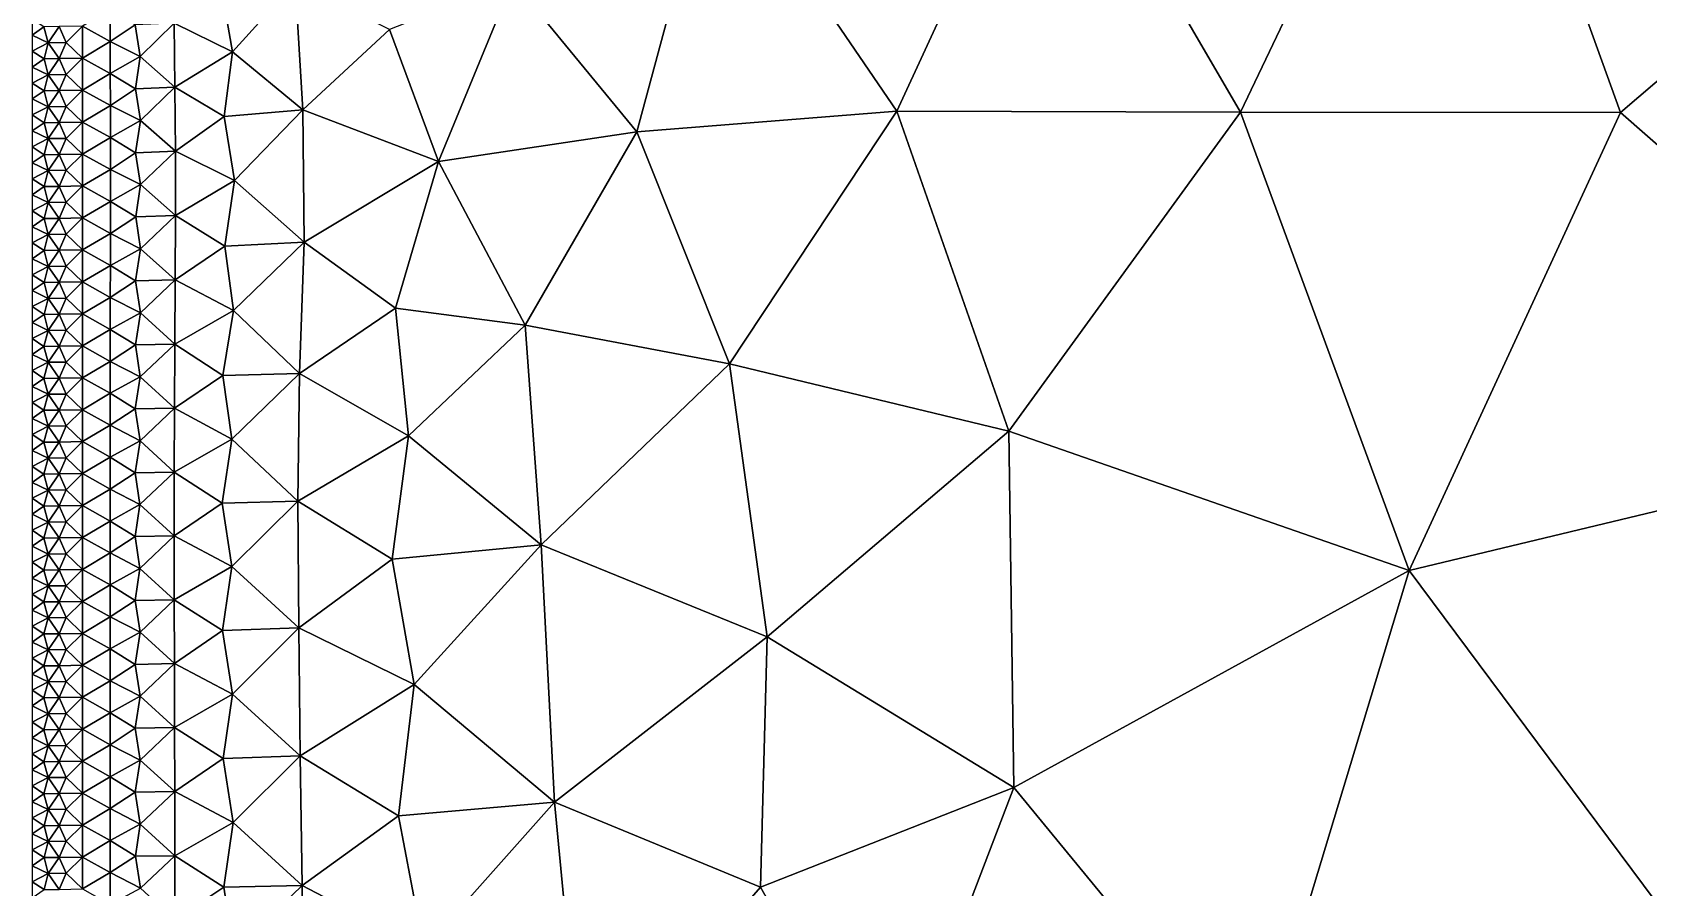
# Model space of a CAD drawing. Header units: metres. Extents: x 2 to 72, y -280 to 0.
# Drawn here: x 2 to 22.26, y -106.54 to -95.82 of the extents above; entities that cross this region are included whole.
import ezdxf

# ---------------------------------------------------------------- set-up
doc = ezdxf.new("R2010")
doc.units = ezdxf.units.M

msp = doc.modelspace()

# ---------------------------------------------------------------- linework, layer by layer
at = {"layer": 'layer', "color": 0}
for points in [[(17.1464, -96.8193), (19.8572, -91.1436), (14.7396, -92.6864)], [(21.9094, -96.8227), (19.8572, -91.1436), (17.1464, -96.8193)], [(21.9094, -96.8227), (26.7903, -92.6488), (19.8572, -91.1436)], [(12.8382, -96.8062), (14.7396, -92.6864), (10.5516, -93.4578)], [(17.1464, -96.8193), (14.7396, -92.6864), (12.8382, -96.8062)], [(26.4795, -100.83), (26.7903, -92.6488), (21.9094, -96.8227)], [(9.57932, -97.0648), (10.5516, -93.4578), (8.02341, -95.1718)], [(12.8382, -96.8062), (10.5516, -93.4578), (9.57932, -97.0648)], [(4.36933, -95.2736), (4.50737, -96.061), (5.29365, -95.1954)], [(5.29365, -95.1954), (4.50737, -96.061), (5.39177, -96.7893)], [(5.29365, -95.1954), (5.39177, -96.7893), (6.47547, -95.7841)], [(6.47547, -95.7841), (7.08974, -97.4376), (8.02341, -95.1718)], [(8.02341, -95.1718), (7.08974, -97.4376), (9.57932, -97.0648)], [(4.36933, -95.2736), (3.77857, -95.7046), (4.50737, -96.061)], [(2.97522, -95.5327), (2.62743, -95.741), (2.97626, -95.9329)], [(2.97522, -95.5327), (2.97626, -95.9329), (3.28946, -95.7242)], [(2, -95.6525), (2, -95.8527), (2.14632, -95.7503)], [(2.14632, -95.7503), (2, -95.8527), (2.19839, -95.9495)], [(2.14632, -95.7503), (2.19839, -95.9495), (2.33605, -95.747)], [(2.33605, -95.747), (2.19839, -95.9495), (2.42458, -95.9455)], [(2.33605, -95.747), (2.42458, -95.9455), (2.62743, -95.741)], [(2.62743, -95.741), (2.42458, -95.9455), (2.62784, -96.1413)], [(2.62743, -95.741), (2.62784, -96.1413), (2.97626, -95.9329)], [(3.28946, -95.7242), (2.97626, -95.9329), (3.35249, -96.122)], [(3.28946, -95.7242), (3.35249, -96.122), (3.77857, -95.7046)], [(3.77857, -95.7046), (3.35249, -96.122), (3.78682, -96.5053)], [(3.77857, -95.7046), (3.78682, -96.5053), (4.50737, -96.061)], [(6.47547, -95.7841), (5.39177, -96.7893), (7.08974, -97.4376)], [(2, -95.8527), (2, -96.0528), (2.19839, -95.9495)], [(2.19839, -95.9495), (2, -96.0528), (2.14637, -96.1506)], [(2.19839, -95.9495), (2.14637, -96.1506), (2.3362, -96.1473)], [(2.19839, -95.9495), (2.3362, -96.1473), (2.42458, -95.9455)], [(2.42458, -95.9455), (2.3362, -96.1473), (2.62784, -96.1413)], [(2.97626, -95.9329), (2.62784, -96.1413), (2.97717, -96.3333)], [(2.97626, -95.9329), (2.97717, -96.3333), (3.35249, -96.122)], [(2, -96.0528), (2, -96.253), (2.14637, -96.1506)], [(2.14637, -96.1506), (2, -96.253), (2.19847, -96.3498)], [(2.14637, -96.1506), (2.19847, -96.3498), (2.3362, -96.1473)], [(2.3362, -96.1473), (2.19847, -96.3498), (2.42476, -96.3459)], [(2.3362, -96.1473), (2.42476, -96.3459), (2.62784, -96.1413)], [(2.62784, -96.1413), (2.42476, -96.3459), (2.6282, -96.5417)], [(2.62784, -96.1413), (2.6282, -96.5417), (2.97717, -96.3333)], [(3.35249, -96.122), (2.97717, -96.3333), (3.29292, -96.5251)], [(3.35249, -96.122), (3.29292, -96.5251), (3.78682, -96.5053)], [(4.50737, -96.061), (3.78682, -96.5053), (4.40608, -96.8737)], [(4.50737, -96.061), (4.40608, -96.8737), (5.39177, -96.7893)], [(2, -96.253), (2, -96.4532), (2.19847, -96.3498)], [(2.19847, -96.3498), (2, -96.4532), (2.14642, -96.5509)], [(2.19847, -96.3498), (2.14642, -96.5509), (2.33633, -96.5477)], [(2.19847, -96.3498), (2.33633, -96.5477), (2.42476, -96.3459)], [(2.42476, -96.3459), (2.33633, -96.5477), (2.6282, -96.5417)], [(2.97717, -96.3333), (2.6282, -96.5417), (2.97801, -96.7339)], [(2.97717, -96.3333), (2.97801, -96.7339), (3.29292, -96.5251)], [(2, -96.4532), (2, -96.6533), (2.14642, -96.5509)], [(2.14642, -96.5509), (2, -96.6533), (2.19853, -96.7502)], [(2.14642, -96.5509), (2.19853, -96.7502), (2.33633, -96.5477)], [(2.33633, -96.5477), (2.19853, -96.7502), (2.42492, -96.7463)], [(2.33633, -96.5477), (2.42492, -96.7463), (2.6282, -96.5417)], [(2.6282, -96.5417), (2.42492, -96.7463), (2.62849, -96.9422)], [(2.6282, -96.5417), (2.62849, -96.9422), (2.97801, -96.7339)], [(3.29292, -96.5251), (2.97801, -96.7339), (3.35602, -96.9236)], [(3.29292, -96.5251), (3.35602, -96.9236), (3.78682, -96.5053)], [(3.78682, -96.5053), (3.35602, -96.9236), (3.79281, -97.3092)], [(3.78682, -96.5053), (3.79281, -97.3092), (4.40608, -96.8737)], [(2, -96.6533), (2, -96.8535), (2.19853, -96.7502)], [(2.19853, -96.7502), (2, -96.8535), (2.14645, -96.9513)], [(2.19853, -96.7502), (2.14645, -96.9513), (2.33643, -96.9481)], [(2.19853, -96.7502), (2.33643, -96.9481), (2.42492, -96.7463)], [(2.42492, -96.7463), (2.33643, -96.9481), (2.62849, -96.9422)], [(2.97801, -96.7339), (2.62849, -96.9422), (2.97858, -97.1347)], [(2.97801, -96.7339), (2.97858, -97.1347), (3.35602, -96.9236)], [(4.40608, -96.8737), (4.53615, -97.6756), (5.39177, -96.7893)], [(5.39177, -96.7893), (4.53615, -97.6756), (5.40944, -98.4457)], [(5.39177, -96.7893), (5.40944, -98.4457), (7.08974, -97.4376)], [(10.7375, -99.9728), (12.8382, -96.8062), (9.57932, -97.0648)], [(14.2395, -100.817), (12.8382, -96.8062), (10.7375, -99.9728)], [(14.2395, -100.817), (17.1464, -96.8193), (12.8382, -96.8062)], [(19.2592, -102.561), (17.1464, -96.8193), (14.2395, -100.817)], [(19.2592, -102.561), (21.9094, -96.8227), (17.1464, -96.8193)], [(26.4795, -100.83), (21.9094, -96.8227), (19.2592, -102.561)], [(2, -96.8535), (2, -97.0536), (2.14645, -96.9513)], [(2.14645, -96.9513), (2, -97.0536), (2.19858, -97.1506)], [(2, -97.0536), (2, -97.2538), (2.19858, -97.1506)], [(2.14645, -96.9513), (2.19858, -97.1506), (2.33643, -96.9481)], [(2.33643, -96.9481), (2.19858, -97.1506), (2.42503, -97.1467)], [(2.33643, -96.9481), (2.42503, -97.1467), (2.62849, -96.9422)], [(2.62849, -96.9422), (2.42503, -97.1467), (2.62866, -97.3428)], [(2.62849, -96.9422), (2.62866, -97.3428), (2.97858, -97.1347)], [(3.35602, -96.9236), (2.97858, -97.1347), (3.29522, -97.3273)], [(3.35602, -96.9236), (3.29522, -97.3273), (3.79281, -97.3092)], [(4.40608, -96.8737), (3.79281, -97.3092), (4.53615, -97.6756)], [(2.19858, -97.1506), (2, -97.2538), (2.14647, -97.3516)], [(2, -97.2538), (2, -97.454), (2.14647, -97.3516)], [(2.19858, -97.1506), (2.14647, -97.3516), (2.33649, -97.3485)], [(2.19858, -97.1506), (2.33649, -97.3485), (2.42503, -97.1467)], [(2.42503, -97.1467), (2.33649, -97.3485), (2.62866, -97.3428)], [(2.97858, -97.1347), (2.62866, -97.3428), (2.97892, -97.5356)], [(2.97858, -97.1347), (2.97892, -97.5356), (3.29522, -97.3273)], [(7.08974, -97.4376), (8.17767, -99.4869), (9.57932, -97.0648)], [(10.7375, -99.9728), (9.57932, -97.0648), (8.17767, -99.4869)], [(2.14647, -97.3516), (2, -97.454), (2.1986, -97.5509)], [(2, -97.454), (2, -97.6541), (2.1986, -97.5509)], [(2.14647, -97.3516), (2.1986, -97.5509), (2.33649, -97.3485)], [(2.33649, -97.3485), (2.1986, -97.5509), (2.42507, -97.5471)], [(2.33649, -97.3485), (2.42507, -97.5471), (2.62866, -97.3428)], [(2.62866, -97.3428), (2.42507, -97.5471), (2.62871, -97.7433)], [(2.62866, -97.3428), (2.62871, -97.7433), (2.97892, -97.5356)], [(3.29522, -97.3273), (2.97892, -97.5356), (3.35763, -97.7265)], [(3.29522, -97.3273), (3.35763, -97.7265), (3.79281, -97.3092)], [(3.79281, -97.3092), (3.35763, -97.7265), (3.794, -98.115)], [(3.79281, -97.3092), (3.794, -98.115), (4.53615, -97.6756)], [(7.08974, -97.4376), (5.40944, -98.4457), (6.55097, -99.2759)], [(7.08974, -97.4376), (6.55097, -99.2759), (8.17767, -99.4869)], [(2.1986, -97.5509), (2, -97.6541), (2.14647, -97.752)], [(2, -97.6541), (2, -97.8543), (2.14647, -97.752)], [(2.1986, -97.5509), (2.14647, -97.752), (2.3365, -97.7489)], [(2.1986, -97.5509), (2.3365, -97.7489), (2.42507, -97.5471)], [(2.42507, -97.5471), (2.3365, -97.7489), (2.62871, -97.7433)], [(2.97892, -97.5356), (2.62871, -97.7433), (2.97893, -97.9365)], [(2.97892, -97.5356), (2.97893, -97.9365), (3.35763, -97.7265)], [(2.14647, -97.752), (2, -97.8543), (2.19859, -97.9513)], [(2, -97.8543), (2, -98.0544), (2.19859, -97.9513)], [(2.14647, -97.752), (2.19859, -97.9513), (2.3365, -97.7489)], [(2.3365, -97.7489), (2.19859, -97.9513), (2.42506, -97.9476)], [(2.3365, -97.7489), (2.42506, -97.9476), (2.62871, -97.7433)], [(2.62871, -97.7433), (2.42506, -97.9476), (2.62864, -98.1439)], [(2.62871, -97.7433), (2.62864, -98.1439), (2.97893, -97.9365)], [(3.35763, -97.7265), (2.97893, -97.9365), (3.29546, -98.1301)], [(3.35763, -97.7265), (3.29546, -98.1301), (3.794, -98.115)], [(4.53615, -97.6756), (3.794, -98.115), (4.41267, -98.4969)], [(4.53615, -97.6756), (4.41267, -98.4969), (5.40944, -98.4457)], [(2.19859, -97.9513), (2, -98.0544), (2.14646, -98.1523)], [(2, -98.0544), (2, -98.2546), (2.14646, -98.1523)], [(2.19859, -97.9513), (2.14646, -98.1523), (2.33647, -98.1493)], [(2.19859, -97.9513), (2.33647, -98.1493), (2.42506, -97.9476)], [(2.42506, -97.9476), (2.33647, -98.1493), (2.62864, -98.1439)], [(2.97893, -97.9365), (2.62864, -98.1439), (2.97869, -98.3375)], [(2.97893, -97.9365), (2.97869, -98.3375), (3.29546, -98.1301)], [(2.14646, -98.1523), (2, -98.2546), (2.19856, -98.3517)], [(2, -98.2546), (2, -98.4548), (2.19856, -98.3517)], [(2.14646, -98.1523), (2.19856, -98.3517), (2.33647, -98.1493)], [(2.33647, -98.1493), (2.19856, -98.3517), (2.425, -98.348)], [(2.33647, -98.1493), (2.425, -98.348), (2.62864, -98.1439)], [(2.62864, -98.1439), (2.425, -98.348), (2.62847, -98.5445)], [(2.62864, -98.1439), (2.62847, -98.5445), (2.97869, -98.3375)], [(3.29546, -98.1301), (2.97869, -98.3375), (3.3569, -98.5299)], [(3.29546, -98.1301), (3.3569, -98.5299), (3.794, -98.115)], [(3.794, -98.115), (3.3569, -98.5299), (3.79093, -98.9213)], [(3.794, -98.115), (3.79093, -98.9213), (4.41267, -98.4969)], [(2.19856, -98.3517), (2, -98.4548), (2.14643, -98.5527)], [(2, -98.4548), (2, -98.6549), (2.14643, -98.5527)], [(2.19856, -98.3517), (2.14643, -98.5527), (2.3364, -98.5497)], [(2.19856, -98.3517), (2.3364, -98.5497), (2.425, -98.348)], [(2.425, -98.348), (2.3364, -98.5497), (2.62847, -98.5445)], [(2.97869, -98.3375), (2.62847, -98.5445), (2.97824, -98.7384)], [(2.97869, -98.3375), (2.97824, -98.7384), (3.3569, -98.5299)], [(4.41267, -98.4969), (4.52389, -99.303), (5.40944, -98.4457)], [(5.40944, -98.4457), (4.52389, -99.303), (5.34729, -100.094)], [(5.40944, -98.4457), (5.34729, -100.094), (6.55097, -99.2759)], [(2.14643, -98.5527), (2, -98.6549), (2.19852, -98.752)], [(2, -98.6549), (2, -98.8551), (2.19852, -98.752)], [(2.14643, -98.5527), (2.19852, -98.752), (2.3364, -98.5497)], [(2.3364, -98.5497), (2.19852, -98.752), (2.42489, -98.7485)], [(2.3364, -98.5497), (2.42489, -98.7485), (2.62847, -98.5445)], [(2.62847, -98.5445), (2.42489, -98.7485), (2.62822, -98.9451)], [(2.62847, -98.5445), (2.62822, -98.9451), (2.97824, -98.7384)], [(3.3569, -98.5299), (2.97824, -98.7384), (3.29392, -98.9331)], [(3.3569, -98.5299), (3.29392, -98.9331), (3.79093, -98.9213)], [(4.41267, -98.4969), (3.79093, -98.9213), (4.52389, -99.303)], [(2.19852, -98.752), (2, -98.8551), (2.1464, -98.953)], [(2, -98.8551), (2, -99.0552), (2.1464, -98.953)], [(2.19852, -98.752), (2.1464, -98.953), (2.33631, -98.9501)], [(2.19852, -98.752), (2.33631, -98.9501), (2.42489, -98.7485)], [(2.42489, -98.7485), (2.33631, -98.9501), (2.62822, -98.9451)], [(2.97824, -98.7384), (2.62822, -98.9451), (2.97762, -99.1393)], [(2.97824, -98.7384), (2.97762, -99.1393), (3.29392, -98.9331)], [(2.1464, -98.953), (2, -99.0552), (2.19846, -99.1524)], [(2, -99.0552), (2, -99.2554), (2.19846, -99.1524)], [(2.1464, -98.953), (2.19846, -99.1524), (2.33631, -98.9501)], [(2.33631, -98.9501), (2.19846, -99.1524), (2.42475, -99.1489)], [(2.33631, -98.9501), (2.42475, -99.1489), (2.62822, -98.9451)], [(2.62822, -98.9451), (2.42475, -99.1489), (2.62794, -99.3456)], [(2.62822, -98.9451), (2.62794, -99.3456), (2.97762, -99.1393)], [(3.29392, -98.9331), (2.97762, -99.1393), (3.35458, -99.3329)], [(3.29392, -98.9331), (3.35458, -99.3329), (3.79093, -98.9213)], [(3.79093, -98.9213), (3.35458, -99.3329), (3.78563, -99.726)], [(3.79093, -98.9213), (3.78563, -99.726), (4.52389, -99.303)], [(2.19846, -99.1524), (2, -99.2554), (2.14636, -99.3534)], [(2, -99.2554), (2, -99.4556), (2.14636, -99.3534)], [(2.19846, -99.1524), (2.14636, -99.3534), (2.3362, -99.3505)], [(2.19846, -99.1524), (2.3362, -99.3505), (2.42475, -99.1489)], [(2.42475, -99.1489), (2.3362, -99.3505), (2.62794, -99.3456)], [(2.97762, -99.1393), (2.62794, -99.3456), (2.97697, -99.54)], [(2.97762, -99.1393), (2.97697, -99.54), (3.35458, -99.3329)], [(6.55097, -99.2759), (5.34729, -100.094), (6.71598, -100.873)], [(6.55097, -99.2759), (6.71598, -100.873), (8.17767, -99.4869)], [(2.14636, -99.3534), (2, -99.4556), (2.1984, -99.5528)], [(2, -99.4556), (2, -99.6557), (2.1984, -99.5528)], [(2.14636, -99.3534), (2.1984, -99.5528), (2.3362, -99.3505)], [(2.3362, -99.3505), (2.1984, -99.5528), (2.42461, -99.5493)], [(2.3362, -99.3505), (2.42461, -99.5493), (2.62794, -99.3456)], [(2.62794, -99.3456), (2.42461, -99.5493), (2.62766, -99.7461)], [(2.62794, -99.3456), (2.62766, -99.7461), (2.97697, -99.54)], [(3.35458, -99.3329), (2.97697, -99.54), (3.29154, -99.7354)], [(3.35458, -99.3329), (3.29154, -99.7354), (3.78563, -99.726)], [(4.52389, -99.303), (3.78563, -99.726), (4.38977, -100.117)], [(4.52389, -99.303), (4.38977, -100.117), (5.34729, -100.094)], [(2.1984, -99.5528), (2, -99.6557), (2.14632, -99.7537)], [(2, -99.6557), (2, -99.8559), (2.14632, -99.7537)], [(2.1984, -99.5528), (2.14632, -99.7537), (2.3361, -99.7509)], [(2.1984, -99.5528), (2.3361, -99.7509), (2.42461, -99.5493)], [(2.42461, -99.5493), (2.3361, -99.7509), (2.62766, -99.7461)], [(2.97697, -99.54), (2.62766, -99.7461), (2.97631, -99.9407)], [(2.97697, -99.54), (2.97631, -99.9407), (3.29154, -99.7354)], [(8.17767, -99.4869), (6.71598, -100.873), (8.3801, -102.239)], [(8.3801, -102.239), (10.7375, -99.9728), (8.17767, -99.4869)], [(2.14632, -99.7537), (2, -99.8559), (2.19835, -99.9531)], [(2, -99.8559), (2, -100.056), (2.19835, -99.9531)], [(2.14632, -99.7537), (2.19835, -99.9531), (2.3361, -99.7509)], [(2.3361, -99.7509), (2.19835, -99.9531), (2.42448, -99.9497)], [(2.3361, -99.7509), (2.42448, -99.9497), (2.62766, -99.7461)], [(2.62766, -99.7461), (2.42448, -99.9497), (2.62741, -100.146)], [(2.62766, -99.7461), (2.62741, -100.146), (2.97631, -99.9407)], [(3.29154, -99.7354), (2.97631, -99.9407), (3.35191, -100.135)], [(3.29154, -99.7354), (3.35191, -100.135), (3.78563, -99.726)], [(3.78563, -99.726), (3.35191, -100.135), (3.78076, -100.529)], [(3.78563, -99.726), (3.78076, -100.529), (4.38977, -100.117)], [(2.19835, -99.9531), (2, -100.056), (2.14629, -100.154)], [(2, -100.056), (2, -100.256), (2.14629, -100.154)], [(2.19835, -99.9531), (2.14629, -100.154), (2.336, -100.151)], [(2.19835, -99.9531), (2.336, -100.151), (2.42448, -99.9497)], [(2.42448, -99.9497), (2.336, -100.151), (2.62741, -100.146)], [(2.97631, -99.9407), (2.62741, -100.146), (2.97576, -100.341)], [(2.97631, -99.9407), (2.97576, -100.341), (3.35191, -100.135)], [(11.2124, -103.392), (10.7375, -99.9728), (8.3801, -102.239)], [(11.2124, -103.392), (14.2395, -100.817), (10.7375, -99.9728)], [(2.14629, -100.154), (2, -100.256), (2.1983, -100.353)], [(2, -100.256), (2, -100.456), (2.1983, -100.353)], [(2.14629, -100.154), (2.1983, -100.353), (2.336, -100.151)], [(2.336, -100.151), (2.1983, -100.353), (2.42437, -100.35)], [(2.336, -100.151), (2.42437, -100.35), (2.62741, -100.146)], [(2.62741, -100.146), (2.42437, -100.35), (2.6272, -100.547)], [(2.62741, -100.146), (2.6272, -100.547), (2.97576, -100.341)], [(3.35191, -100.135), (2.97576, -100.341), (3.28948, -100.537)], [(3.35191, -100.135), (3.28948, -100.537), (3.78076, -100.529)], [(4.38977, -100.117), (3.78076, -100.529), (4.50238, -100.915)], [(4.38977, -100.117), (4.50238, -100.915), (5.34729, -100.094)], [(5.34729, -100.094), (4.50238, -100.915), (5.32887, -101.691)], [(5.34729, -100.094), (5.32887, -101.691), (6.71598, -100.873)], [(2.1983, -100.353), (2, -100.456), (2.14626, -100.554)], [(2, -100.456), (2, -100.657), (2.14626, -100.554)], [(2.1983, -100.353), (2.14626, -100.554), (2.33593, -100.552)], [(2.1983, -100.353), (2.33593, -100.552), (2.42437, -100.35)], [(2.42437, -100.35), (2.33593, -100.552), (2.6272, -100.547)], [(2.97576, -100.341), (2.6272, -100.547), (2.97532, -100.742)], [(2.97576, -100.341), (2.97532, -100.742), (3.28948, -100.537)], [(2.14626, -100.554), (2, -100.657), (2.19827, -100.754)], [(2, -100.657), (2, -100.857), (2.19827, -100.754)], [(2.14626, -100.554), (2.19827, -100.754), (2.33593, -100.552)], [(2.33593, -100.552), (2.19827, -100.754), (2.42429, -100.75)], [(2.33593, -100.552), (2.42429, -100.75), (2.6272, -100.547)], [(2.6272, -100.547), (2.42429, -100.75), (2.62706, -100.947)], [(2.6272, -100.547), (2.62706, -100.947), (2.97532, -100.742)], [(3.28948, -100.537), (2.97532, -100.742), (3.35005, -100.936)], [(3.28948, -100.537), (3.35005, -100.936), (3.78076, -100.529)], [(3.78076, -100.529), (3.35005, -100.936), (3.77824, -101.329)], [(3.78076, -100.529), (3.77824, -101.329), (4.50238, -100.915)], [(2.19827, -100.754), (2, -100.857), (2.14624, -100.955)], [(2, -100.857), (2, -101.057), (2.14624, -100.955)], [(2.19827, -100.754), (2.14624, -100.955), (2.33588, -100.952)], [(2.19827, -100.754), (2.33588, -100.952), (2.42429, -100.75)], [(2.42429, -100.75), (2.33588, -100.952), (2.62706, -100.947)], [(2.97532, -100.742), (2.62706, -100.947), (2.97505, -101.142)], [(2.97532, -100.742), (2.97505, -101.142), (3.35005, -100.936)], [(6.71598, -100.873), (5.32887, -101.691), (6.50897, -102.421)], [(6.71598, -100.873), (6.50897, -102.421), (8.3801, -102.239)], [(14.304, -105.281), (14.2395, -100.817), (11.2124, -103.392)], [(14.304, -105.281), (19.2592, -102.561), (14.2395, -100.817)], [(23.5149, -108.27), (26.4795, -100.83), (19.2592, -102.561)], [(2.14624, -100.955), (2, -101.057), (2.19825, -101.154)], [(2, -101.057), (2, -101.257), (2.19825, -101.154)], [(2.14624, -100.955), (2.19825, -101.154), (2.33588, -100.952)], [(2.33588, -100.952), (2.19825, -101.154), (2.42423, -101.151)], [(2.33588, -100.952), (2.42423, -101.151), (2.62706, -100.947)], [(2.62706, -100.947), (2.42423, -101.151), (2.62698, -101.347)], [(2.62706, -100.947), (2.62698, -101.347), (2.97505, -101.142)], [(3.35005, -100.936), (2.97505, -101.142), (3.28842, -101.337)], [(3.35005, -100.936), (3.28842, -101.337), (3.77824, -101.329)], [(4.50238, -100.915), (3.77824, -101.329), (4.37957, -101.718)], [(4.50238, -100.915), (4.37957, -101.718), (5.32887, -101.691)], [(2.19825, -101.154), (2, -101.257), (2.14624, -101.355)], [(2, -101.257), (2, -101.457), (2.14624, -101.355)], [(2.19825, -101.154), (2.14624, -101.355), (2.33585, -101.352)], [(2.19825, -101.154), (2.33585, -101.352), (2.42423, -101.151)], [(2.42423, -101.151), (2.33585, -101.352), (2.62698, -101.347)], [(2.97505, -101.142), (2.62698, -101.347), (2.97489, -101.542)], [(2.97505, -101.142), (2.97489, -101.542), (3.28842, -101.337)], [(2.14624, -101.355), (2, -101.457), (2.19823, -101.554)], [(2, -101.457), (2, -101.657), (2.19823, -101.554)], [(2.14624, -101.355), (2.19823, -101.554), (2.33585, -101.352)], [(2.33585, -101.352), (2.19823, -101.554), (2.42421, -101.551)], [(2.33585, -101.352), (2.42421, -101.551), (2.62698, -101.347)], [(2.62698, -101.347), (2.42421, -101.551), (2.62694, -101.748)], [(2.62698, -101.347), (2.62694, -101.748), (2.97489, -101.542)], [(3.28842, -101.337), (2.97489, -101.542), (3.34932, -101.736)], [(3.28842, -101.337), (3.34932, -101.736), (3.77824, -101.329)], [(3.77824, -101.329), (3.34932, -101.736), (3.77762, -102.129)], [(3.77824, -101.329), (3.77762, -102.129), (4.37957, -101.718)], [(2.19823, -101.554), (2, -101.657), (2.14623, -101.755)], [(2, -101.657), (2, -101.857), (2.14623, -101.755)], [(2.19823, -101.554), (2.14623, -101.755), (2.33584, -101.752)], [(2.19823, -101.554), (2.33584, -101.752), (2.42421, -101.551)], [(2.42421, -101.551), (2.33584, -101.752), (2.62694, -101.748)], [(2.97489, -101.542), (2.62694, -101.748), (2.97485, -101.942)], [(2.97489, -101.542), (2.97485, -101.942), (3.34932, -101.736)], [(4.37957, -101.718), (4.49968, -102.511), (5.32887, -101.691)], [(5.32887, -101.691), (4.49968, -102.511), (5.33956, -103.278)], [(5.32887, -101.691), (5.33956, -103.278), (6.50897, -102.421)], [(2.14623, -101.755), (2, -101.857), (2.19823, -101.955)], [(2, -101.857), (2, -102.058), (2.19823, -101.955)], [(2.14623, -101.755), (2.19823, -101.955), (2.33584, -101.752)], [(2.33584, -101.752), (2.19823, -101.955), (2.4242, -101.951)], [(2.33584, -101.752), (2.4242, -101.951), (2.62694, -101.748)], [(2.62694, -101.748), (2.4242, -101.951), (2.62695, -102.148)], [(2.62694, -101.748), (2.62695, -102.148), (2.97485, -101.942)], [(3.34932, -101.736), (2.97485, -101.942), (3.28823, -102.137)], [(3.34932, -101.736), (3.28823, -102.137), (3.77762, -102.129)], [(4.37957, -101.718), (3.77762, -102.129), (4.49968, -102.511)], [(2.19823, -101.955), (2, -102.058), (2.14623, -102.156)], [(2, -102.058), (2, -102.258), (2.14623, -102.156)], [(2.19823, -101.955), (2.14623, -102.156), (2.33584, -102.153)], [(2.19823, -101.955), (2.33584, -102.153), (2.4242, -101.951)], [(2.4242, -101.951), (2.33584, -102.153), (2.62695, -102.148)], [(2.97485, -101.942), (2.62695, -102.148), (2.97489, -102.342)], [(2.97485, -101.942), (2.97489, -102.342), (3.28823, -102.137)], [(2.14623, -102.156), (2, -102.258), (2.19824, -102.355)], [(2, -102.258), (2, -102.458), (2.19824, -102.355)], [(2.14623, -102.156), (2.19824, -102.355), (2.33584, -102.153)], [(2.33584, -102.153), (2.19824, -102.355), (2.42421, -102.351)], [(2.33584, -102.153), (2.42421, -102.351), (2.62695, -102.148)], [(2.62695, -102.148), (2.42421, -102.351), (2.62699, -102.548)], [(2.62695, -102.148), (2.62699, -102.548), (2.97489, -102.342)], [(3.28823, -102.137), (2.97489, -102.342), (3.34943, -102.536)], [(3.28823, -102.137), (3.34943, -102.536), (3.77762, -102.129)], [(3.77762, -102.129), (3.34943, -102.536), (3.77844, -102.928)], [(3.77762, -102.129), (3.77844, -102.928), (4.49968, -102.511)], [(6.50897, -102.421), (6.78524, -103.991), (8.3801, -102.239)], [(8.3801, -102.239), (6.78524, -103.991), (8.54611, -105.464)], [(8.54611, -105.464), (11.2124, -103.392), (8.3801, -102.239)], [(2.19824, -102.355), (2, -102.458), (2.14624, -102.556)], [(2, -102.458), (2, -102.658), (2.14624, -102.556)], [(2.19824, -102.355), (2.14624, -102.556), (2.33586, -102.553)], [(2.19824, -102.355), (2.33586, -102.553), (2.42421, -102.351)], [(2.42421, -102.351), (2.33586, -102.553), (2.62699, -102.548)], [(2.97489, -102.342), (2.62699, -102.548), (2.975, -102.743)], [(2.97489, -102.342), (2.975, -102.743), (3.34943, -102.536)], [(4.49968, -102.511), (3.77844, -102.928), (4.3831, -103.314)], [(4.49968, -102.511), (4.3831, -103.314), (5.33956, -103.278)], [(6.50897, -102.421), (5.33956, -103.278), (6.78524, -103.991)], [(2.14624, -102.556), (2, -102.658), (2.19825, -102.755)], [(2, -102.658), (2, -102.858), (2.19825, -102.755)], [(2.14624, -102.556), (2.19825, -102.755), (2.33586, -102.553)], [(2.33586, -102.553), (2.19825, -102.755), (2.42424, -102.752)], [(2.33586, -102.553), (2.42424, -102.752), (2.62699, -102.548)], [(2.62699, -102.548), (2.42424, -102.752), (2.62705, -102.948)], [(2.62699, -102.548), (2.62705, -102.948), (2.975, -102.743)], [(3.34943, -102.536), (2.975, -102.743), (3.28861, -102.937)], [(3.34943, -102.536), (3.28861, -102.937), (3.77844, -102.928)], [(17.3252, -108.957), (19.2592, -102.561), (14.304, -105.281)], [(23.5149, -108.27), (19.2592, -102.561), (17.3252, -108.957)], [(2.19825, -102.755), (2, -102.858), (2.14625, -102.956)], [(2, -102.858), (2, -103.058), (2.14625, -102.956)], [(2.19825, -102.755), (2.14625, -102.956), (2.33588, -102.953)], [(2.19825, -102.755), (2.33588, -102.953), (2.42424, -102.752)], [(2.42424, -102.752), (2.33588, -102.953), (2.62705, -102.948)], [(2.975, -102.743), (2.62705, -102.948), (2.97517, -103.143)], [(2.975, -102.743), (2.97517, -103.143), (3.28861, -102.937)], [(3.28861, -102.937), (3.35009, -103.336), (3.77844, -102.928)], [(3.77844, -102.928), (3.35009, -103.336), (3.78015, -103.728)], [(3.77844, -102.928), (3.78015, -103.728), (4.3831, -103.314)], [(2.14625, -102.956), (2, -103.058), (2.19826, -103.156)], [(2, -103.058), (2, -103.259), (2.19826, -103.156)], [(2.14625, -102.956), (2.19826, -103.156), (2.33588, -102.953)], [(2.33588, -102.953), (2.19826, -103.156), (2.42427, -103.152)], [(2.33588, -102.953), (2.42427, -103.152), (2.62705, -102.948)], [(2.62705, -102.948), (2.42427, -103.152), (2.62713, -103.349)], [(2.62705, -102.948), (2.62713, -103.349), (2.97517, -103.143)], [(3.28861, -102.937), (2.97517, -103.143), (3.35009, -103.336)], [(2.19826, -103.156), (2, -103.259), (2.14626, -103.357)], [(2, -103.259), (2, -103.459), (2.14626, -103.357)], [(2.19826, -103.156), (2.14626, -103.357), (2.33591, -103.354)], [(2.19826, -103.156), (2.33591, -103.354), (2.42427, -103.152)], [(2.42427, -103.152), (2.33591, -103.354), (2.62713, -103.349)], [(2.97517, -103.143), (2.62713, -103.349), (2.97536, -103.543)], [(2.97517, -103.143), (2.97536, -103.543), (3.35009, -103.336)], [(4.3831, -103.314), (3.78015, -103.728), (4.50738, -104.11)], [(4.3831, -103.314), (4.50738, -104.11), (5.33956, -103.278)], [(5.33956, -103.278), (4.50738, -104.11), (5.3591, -104.884)], [(5.33956, -103.278), (5.3591, -104.884), (6.78524, -103.991)], [(2.14626, -103.357), (2, -103.459), (2.19828, -103.556)], [(2, -103.459), (2, -103.659), (2.19828, -103.556)], [(2.14626, -103.357), (2.19828, -103.556), (2.33591, -103.354)], [(2.33591, -103.354), (2.19828, -103.556), (2.42431, -103.552)], [(2.33591, -103.354), (2.42431, -103.552), (2.62713, -103.349)], [(2.62713, -103.349), (2.42431, -103.552), (2.62722, -103.749)], [(2.62713, -103.349), (2.62722, -103.749), (2.97536, -103.543)], [(3.35009, -103.336), (2.97536, -103.543), (3.28933, -103.738)], [(3.35009, -103.336), (3.28933, -103.738), (3.78015, -103.728)], [(11.1282, -106.529), (11.2124, -103.392), (8.54611, -105.464)], [(11.1282, -106.529), (14.304, -105.281), (11.2124, -103.392)], [(2.19828, -103.556), (2, -103.659), (2.14627, -103.757)], [(2, -103.659), (2, -103.859), (2.14627, -103.757)], [(2.19828, -103.556), (2.14627, -103.757), (2.33594, -103.754)], [(2.19828, -103.556), (2.33594, -103.754), (2.42431, -103.552)], [(2.42431, -103.552), (2.33594, -103.754), (2.62722, -103.749)], [(2.97536, -103.543), (2.62722, -103.749), (2.97559, -103.943)], [(2.97536, -103.543), (2.97559, -103.943), (3.28933, -103.738)], [(3.28933, -103.738), (2.97559, -103.943), (3.35103, -104.137)], [(3.28933, -103.738), (3.35103, -104.137), (3.78015, -103.728)], [(3.78015, -103.728), (3.35103, -104.137), (3.78218, -104.53)], [(3.78015, -103.728), (3.78218, -104.53), (4.50738, -104.11)], [(2.14627, -103.757), (2, -103.859), (2.1983, -103.956)], [(2, -103.859), (2, -104.059), (2.1983, -103.956)], [(2.14627, -103.757), (2.1983, -103.956), (2.33594, -103.754)], [(2.33594, -103.754), (2.1983, -103.956), (2.42436, -103.953)], [(2.33594, -103.754), (2.42436, -103.953), (2.62722, -103.749)], [(2.62722, -103.749), (2.42436, -103.953), (2.62731, -104.149)], [(2.62722, -103.749), (2.62731, -104.149), (2.97559, -103.943)], [(2.97559, -103.943), (2.62731, -104.149), (2.97583, -104.344)], [(2.97559, -103.943), (2.97583, -104.344), (3.35103, -104.137)], [(2.1983, -103.956), (2, -104.059), (2.14628, -104.157)], [(2, -104.059), (2, -104.259), (2.14628, -104.157)], [(2.1983, -103.956), (2.14628, -104.157), (2.33598, -104.154)], [(2.1983, -103.956), (2.33598, -104.154), (2.42436, -103.953)], [(2.42436, -103.953), (2.33598, -104.154), (2.62731, -104.149)], [(3.35103, -104.137), (2.97583, -104.344), (3.2902, -104.539)], [(3.35103, -104.137), (3.2902, -104.539), (3.78218, -104.53)], [(4.50738, -104.11), (3.78218, -104.53), (4.39167, -104.917)], [(4.50738, -104.11), (4.39167, -104.917), (5.3591, -104.884)], [(6.78524, -103.991), (5.3591, -104.884), (6.59115, -105.636)], [(6.78524, -103.991), (6.59115, -105.636), (8.54611, -105.464)], [(2.14628, -104.157), (2, -104.259), (2.19832, -104.357)], [(2, -104.259), (2, -104.46), (2.19832, -104.357)], [(2.14628, -104.157), (2.19832, -104.357), (2.33598, -104.154)], [(2.33598, -104.154), (2.19832, -104.357), (2.42441, -104.353)], [(2.33598, -104.154), (2.42441, -104.353), (2.62731, -104.149)], [(2.62731, -104.149), (2.42441, -104.353), (2.62742, -104.55)], [(2.62731, -104.149), (2.62742, -104.55), (2.97583, -104.344)], [(2.97583, -104.344), (2.62742, -104.55), (2.97609, -104.744)], [(2.97583, -104.344), (2.97609, -104.744), (3.2902, -104.539)], [(2.19832, -104.357), (2, -104.46), (2.1463, -104.558)], [(2, -104.46), (2, -104.66), (2.1463, -104.558)], [(2.19832, -104.357), (2.1463, -104.558), (2.33602, -104.555)], [(2.19832, -104.357), (2.33602, -104.555), (2.42441, -104.353)], [(2.42441, -104.353), (2.33602, -104.555), (2.62742, -104.55)], [(2.33602, -104.555), (2.42446, -104.753), (2.62742, -104.55)], [(2.62742, -104.55), (2.42446, -104.753), (2.62753, -104.95)], [(2.62742, -104.55), (2.62753, -104.95), (2.97609, -104.744)], [(3.2902, -104.539), (2.97609, -104.744), (3.35214, -104.938)], [(3.2902, -104.539), (3.35214, -104.938), (3.78218, -104.53)], [(3.78218, -104.53), (3.35214, -104.938), (3.7846, -105.332)], [(3.78218, -104.53), (3.7846, -105.332), (4.39167, -104.917)], [(2.1463, -104.558), (2, -104.66), (2.19834, -104.757)], [(2, -104.66), (2, -104.86), (2.19834, -104.757)], [(2.1463, -104.558), (2.19834, -104.757), (2.33602, -104.555)], [(2.33602, -104.555), (2.19834, -104.757), (2.42446, -104.753)], [(2.19834, -104.757), (2.33606, -104.955), (2.42446, -104.753)], [(2.42446, -104.753), (2.33606, -104.955), (2.62753, -104.95)], [(2.97609, -104.744), (2.62753, -104.95), (2.97635, -105.145)], [(2.97609, -104.744), (2.97635, -105.145), (3.35214, -104.938)], [(2.19834, -104.757), (2, -104.86), (2.14631, -104.958)], [(2, -104.86), (2, -105.06), (2.14631, -104.958)], [(2.19834, -104.757), (2.14631, -104.958), (2.33606, -104.955)], [(2.14631, -104.958), (2.19836, -105.157), (2.33606, -104.955)], [(2.33606, -104.955), (2.19836, -105.157), (2.42451, -105.154)], [(2.33606, -104.955), (2.42451, -105.154), (2.62753, -104.95)], [(2.62753, -104.95), (2.42451, -105.154), (2.62764, -105.351)], [(2.62753, -104.95), (2.62764, -105.351), (2.97635, -105.145)], [(3.35214, -104.938), (2.97635, -105.145), (3.29118, -105.34)], [(3.35214, -104.938), (3.29118, -105.34), (3.7846, -105.332)], [(4.39167, -104.917), (3.7846, -105.332), (4.51854, -105.719)], [(4.39167, -104.917), (4.51854, -105.719), (5.3591, -104.884)], [(5.3591, -104.884), (4.51854, -105.719), (5.38334, -106.509)], [(5.3591, -104.884), (5.38334, -106.509), (6.59115, -105.636)], [(2.14631, -104.958), (2, -105.06), (2.19836, -105.157)], [(2, -105.06), (2, -105.26), (2.19836, -105.157)], [(2.19836, -105.157), (2, -105.26), (2.14632, -105.358)], [(2.19836, -105.157), (2.14632, -105.358), (2.3361, -105.355)], [(2.19836, -105.157), (2.3361, -105.355), (2.42451, -105.154)], [(2.42451, -105.154), (2.3361, -105.355), (2.62764, -105.351)], [(2.97635, -105.145), (2.62764, -105.351), (2.97662, -105.545)], [(2.97635, -105.145), (2.97662, -105.545), (3.29118, -105.34)], [(2, -105.26), (2, -105.46), (2.14632, -105.358)], [(2.14632, -105.358), (2, -105.46), (2.19838, -105.558)], [(2.14632, -105.358), (2.19838, -105.558), (2.3361, -105.355)], [(2.3361, -105.355), (2.19838, -105.558), (2.42457, -105.554)], [(2.3361, -105.355), (2.42457, -105.554), (2.62764, -105.351)], [(2.62764, -105.351), (2.42457, -105.554), (2.62774, -105.751)], [(2.62764, -105.351), (2.62774, -105.751), (2.97662, -105.545)], [(3.29118, -105.34), (2.97662, -105.545), (3.35326, -105.74)], [(3.29118, -105.34), (3.35326, -105.74), (3.7846, -105.332)], [(3.7846, -105.332), (3.35326, -105.74), (3.78673, -106.135)], [(3.7846, -105.332), (3.78673, -106.135), (4.51854, -105.719)], [(12.7386, -109.379), (14.304, -105.281), (11.1282, -106.529)], [(17.3252, -108.957), (14.304, -105.281), (12.7386, -109.379)], [(2, -105.46), (2, -105.661), (2.19838, -105.558)], [(2.19838, -105.558), (2, -105.661), (2.14634, -105.759)], [(2.19838, -105.558), (2.14634, -105.759), (2.33613, -105.756)], [(2.19838, -105.558), (2.33613, -105.756), (2.42457, -105.554)], [(2.42457, -105.554), (2.33613, -105.756), (2.62774, -105.751)], [(2.97662, -105.545), (2.62774, -105.751), (2.97685, -105.946)], [(2.97662, -105.545), (2.97685, -105.946), (3.35326, -105.74)], [(6.59115, -105.636), (6.90581, -107.306), (8.54611, -105.464)], [(8.54611, -105.464), (6.90581, -107.306), (8.89212, -109.098)], [(8.89212, -109.098), (11.1282, -106.529), (8.54611, -105.464)], [(2, -105.661), (2, -105.861), (2.14634, -105.759)], [(2.14634, -105.759), (2, -105.861), (2.1984, -105.958)], [(2.14634, -105.759), (2.1984, -105.958), (2.33613, -105.756)], [(2.33613, -105.756), (2.1984, -105.958), (2.42461, -105.955)], [(2.33613, -105.756), (2.42461, -105.955), (2.62774, -105.751)], [(2.62774, -105.751), (2.42461, -105.955), (2.62783, -106.152)], [(2.62774, -105.751), (2.62783, -106.152), (2.97685, -105.946)], [(3.35326, -105.74), (2.97685, -105.946), (3.29205, -106.142)], [(3.35326, -105.74), (3.29205, -106.142), (3.78673, -106.135)], [(4.51854, -105.719), (3.78673, -106.135), (4.40116, -106.529)], [(4.51854, -105.719), (4.40116, -106.529), (5.38334, -106.509)], [(6.59115, -105.636), (5.38334, -106.509), (6.90581, -107.306)], [(2, -105.861), (2, -106.061), (2.1984, -105.958)], [(2.1984, -105.958), (2, -106.061), (2.14635, -106.159)], [(2.1984, -105.958), (2.14635, -106.159), (2.33617, -106.156)], [(2.1984, -105.958), (2.33617, -106.156), (2.42461, -105.955)], [(2.42461, -105.955), (2.33617, -106.156), (2.62783, -106.152)], [(2.97685, -105.946), (2.62783, -106.152), (2.97706, -106.347)], [(2.97685, -105.946), (2.97706, -106.347), (3.29205, -106.142)], [(2, -106.061), (2, -106.261), (2.14635, -106.159)], [(2.14635, -106.159), (2, -106.261), (2.19842, -106.358)], [(2.14635, -106.159), (2.19842, -106.358), (2.33617, -106.156)], [(2.33617, -106.156), (2.19842, -106.358), (2.42465, -106.355)], [(2.33617, -106.156), (2.42465, -106.355), (2.62783, -106.152)], [(2.62783, -106.152), (2.42465, -106.355), (2.6279, -106.552)], [(2.62783, -106.152), (2.6279, -106.552), (2.97706, -106.347)], [(3.29205, -106.142), (2.97706, -106.347), (3.35416, -106.542)], [(3.29205, -106.142), (3.35416, -106.542), (3.78673, -106.135)], [(3.78673, -106.135), (3.35416, -106.542), (3.78828, -106.939)], [(3.78673, -106.135), (3.78828, -106.939), (4.40116, -106.529)], [(2, -106.261), (2, -106.461), (2.19842, -106.358)], [(2.19842, -106.358), (2, -106.461), (2.14636, -106.559)], [(2.19842, -106.358), (2.14636, -106.559), (2.33619, -106.557)], [(2.19842, -106.358), (2.33619, -106.557), (2.42465, -106.355)], [(2.42465, -106.355), (2.33619, -106.557), (2.6279, -106.552)], [(2.97706, -106.347), (2.6279, -106.552), (2.9772, -106.747)], [(2.97706, -106.347), (2.9772, -106.747), (3.35416, -106.542)], [(2, -106.461), (2, -106.661), (2.14636, -106.559)], [(4.40116, -106.529), (3.78828, -106.939), (4.52631, -107.334)], [(4.40116, -106.529), (4.52631, -107.334), (5.38334, -106.509)], [(5.38334, -106.509), (4.52631, -107.334), (5.39156, -108.138)], [(5.38334, -106.509), (5.39156, -108.138), (6.90581, -107.306)], [(12.7386, -109.379), (11.1282, -106.529), (8.89212, -109.098)]]:
    msp.add_3dface(points, dxfattribs=at)

doc.saveas('drawing.dxf')
